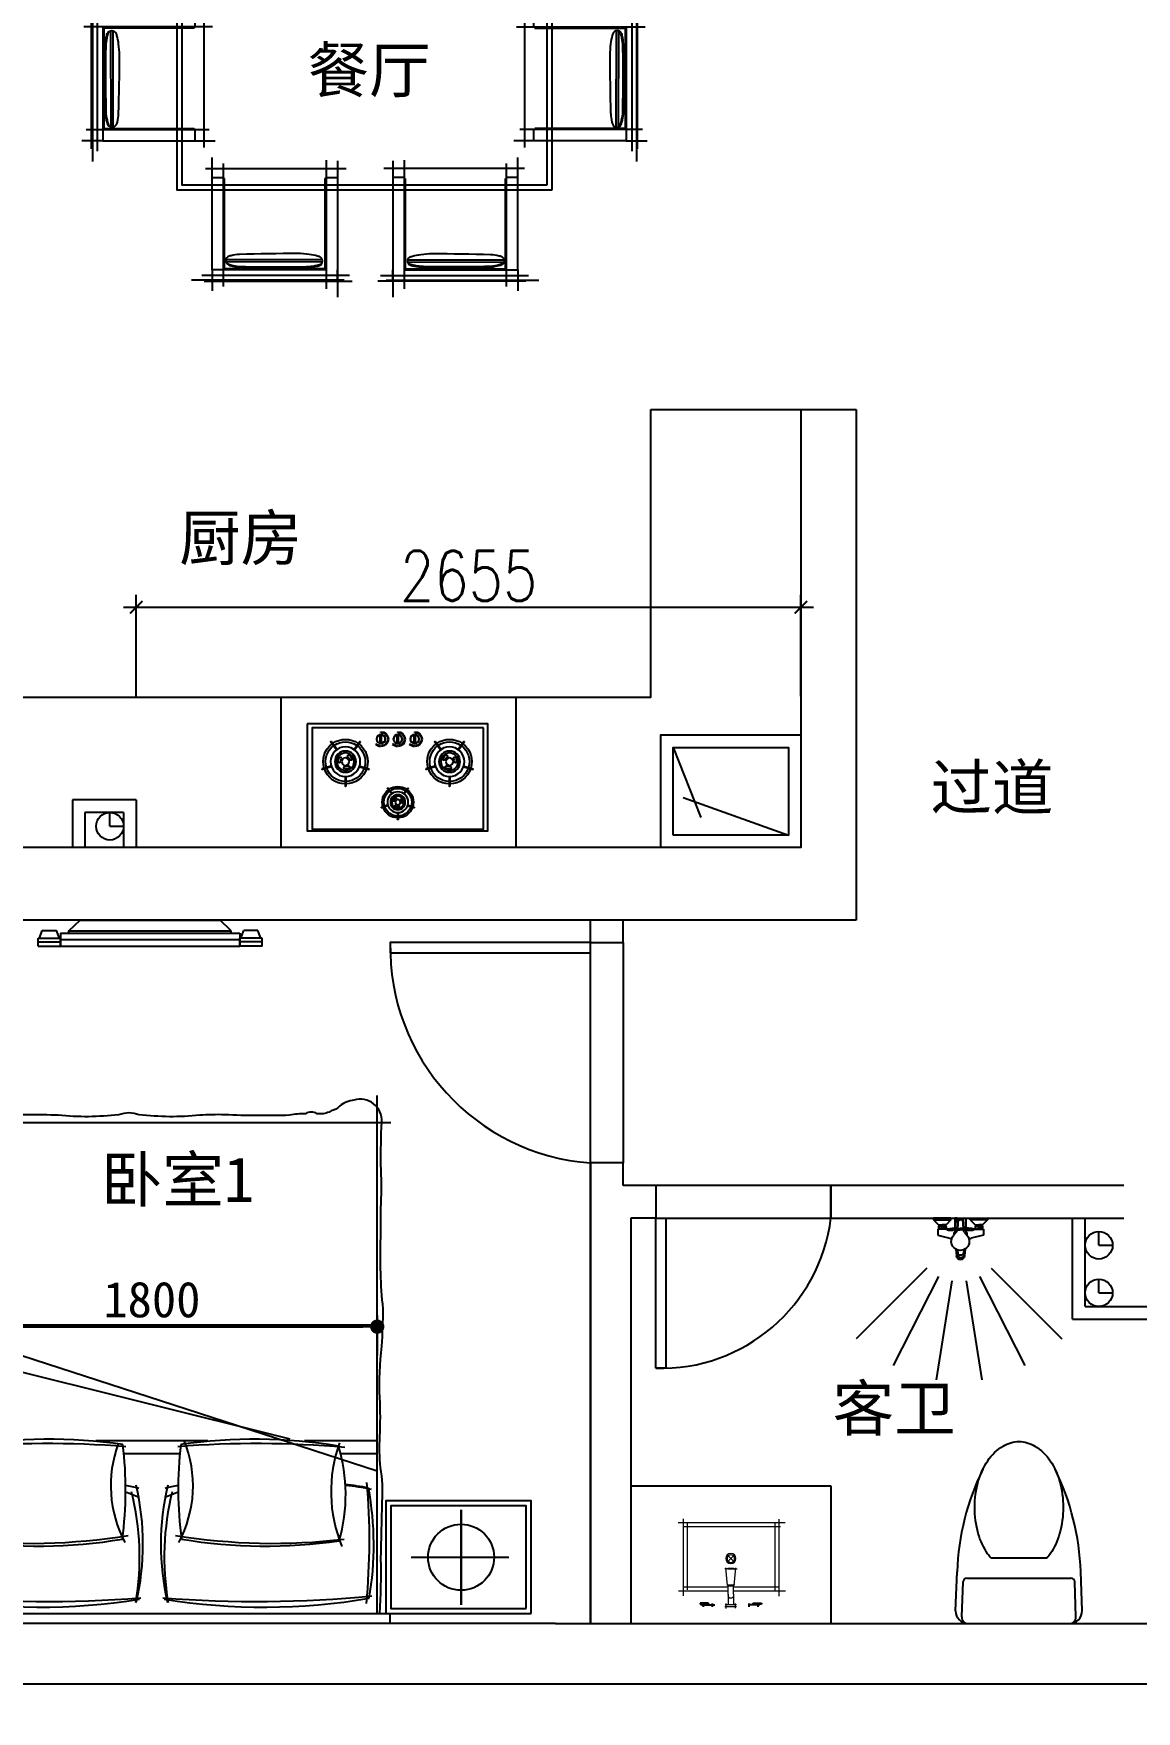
# Model space of a CAD drawing. Header units: millimetres. Extents: x -608935 to 90319, y -1318739 to -774154.
# Drawn here: x -112442 to -108038, y -814811 to -808109 of the extents above; entities that cross this region are included whole.
import ezdxf

# ---------------------------------------------------------------- set-up
doc = ezdxf.new("R2010")
doc.units = ezdxf.units.MM
doc.header["$PDMODE"] = 3
doc.linetypes.add('DASH', pattern=[0.35, 0.25, -0.1])
for name, color, linetype in [('0-170活动家具', 8, 'Continuous'), ('0-门灰线', 8, 'Continuous'), ('09-活動傢俱', 14, 'Continuous'), ('250', 250, 'Continuous'), ('IFF－FIXT', 132, 'Continuous'), ('layer 1', 7, 'Continuous'), ('WALL', 255, 'Continuous'), ('地面', 8, 'Continuous'), ('墙体', 7, 'Continuous'), ('家具1', 2, 'Continuous'), ('家具2', 8, 'Continuous'), ('滨江帝景', 7, 'Continuous')]:
    doc.layers.add(name, color=color, linetype=linetype)
doc.layers.add('图层7', color=8, linetype='Continuous', lineweight=5)
doc.layers.add('家具线', color=3, linetype='Continuous', lineweight=18)
doc.styles.add('DIM', font='simplex.shx', dxfattribs={"width": 0.8, "bigfont": 'hztxt.shx'})
doc.styles.get("Standard").update_dxf_attribs({"font": 'simhei.ttf'})
doc.styles.add('STYLE1', font='')
doc.styles.get('STYLE1').set_extended_font_data('SimSun')
doc.dimstyles.new('1-50', dxfattribs={"dimscale": 50, "dimtxt": 4, "dimasz": 1, "dimexe": 1, "dimexo": 0.1, "dimgap": 0.5, "dimtad": 1, "dimdec": 0, "dimdsep": 46, "dimtxsty": 'DIM', "dimblk": 'ARCHTICK', "dimcen": 4, "dimdle": 1, "dimclrd": 3, "dimclre": 3, "dimclrt": 1, "dimadec": 0, "dimazin": 0, "dimtfac": 1, "dimtdec": 0, "dimtmove": 2, "dimatfit": 3, "dimldrblk": 'DOT', "dimfxl": 15, "dimfxlon": 1, "dimarcsym": 0})
doc.dimstyles.new('1-55', dxfattribs={"dimscale": 57, "dimtxt": 2.5, "dimasz": 1, "dimexe": 2, "dimexo": 0.625, "dimtad": 1, "dimdec": 0, "dimrnd": 5, "dimtxsty": 'Standard', "dimblk": 'DOT', "dimcen": 2.5, "dimclrd": 1, "dimclre": 1, "dimclrt": 2, "dimadec": 0, "dimazin": 0, "dimtfac": 1, "dimtdec": 0, "dimtmove": 2, "dimatfit": 3, "dimldrblk": 'DOT', "dimfxl": 1, "dimarcsym": 0})

# ---------------------------------------------------------------- blocks, each defined once
blk = doc.blocks.new('A$C44DC160B')
at = {"lineweight": -2, "ltscale": 5}
blk.add_wipeout([(-308.2, -398.6), (-308.2, 402.9), (166.8, 402.9), (166.8, -398.6)], dxfattribs=at).dxf.layer = 'IFF－FIXT'
at = {"layer": 'IFF－FIXT', "color": 1, "lineweight": -2, "ltscale": 5}
for p, q in [((-23.1, 296.9), (-35.6, 335.5)), ((-19.9, 297.9), (-32.5, 336.6)), ((53.2, 274.2), (86.1, 298)), ((-68.2, 234.7), (-108.9, 234.7)), ((-68.2, 231.4), (-108.9, 231.4)), ((55.1, 271.5), (88, 295.4)), ((-23.1, 169.2), (-35.6, 130.6)), ((-19.9, 168.2), (-32.5, 129.6)), ((53.2, 192), (86.1, 168.1)), ((55.1, 194.6), (88, 170.8)), ((-196.3, 48.4), (-205.1, 75.4)), ((-194.1, 49.1), (-202.9, 76.1)), ((82.2, 81.7), (116.7, 81.7)), ((82.2, 75.7), (116.7, 75.7)), ((-227.9, 4.8), (-256.4, 4.8)), ((-227.9, 2.5), (-256.4, 2.5)), ((-143, 32.5), (-119.9, 49.2)), ((-141.6, 30.6), (-118.6, 47.3)), ((82.2, 6.7), (116.7, 6.7)), ((82.2, 0.7), (116.7, 0.7)), ((-196.3, -41), (-205.1, -68)), ((-194.1, -41.7), (-202.9, -68.8)), ((-143, -25.1), (-119.9, -41.8)), ((-141.6, -23.2), (-118.6, -39.9)), ((82.2, -68.3), (116.7, -68.3)), ((82.2, -74.3), (116.7, -74.3)), ((-23.1, -165), (-35.6, -126.3)), ((-19.9, -164), (-32.5, -125.3)), ((53.2, -187.7), (86.1, -163.8)), ((55.1, -190.4), (88, -166.5)), ((-68.2, -227.2), (-108.9, -227.2)), ((-68.2, -230.5), (-108.9, -230.5)), ((-23.1, -292.6), (-35.6, -331.3)), ((-19.9, -293.7), (-32.5, -332.3)), ((53.2, -269.9), (86.1, -293.8)), ((55.1, -267.2), (88, -291.1))]:
    blk.add_line(p, q, dxfattribs=at)
at = {"layer": 'IFF－FIXT', "color": 252, "lineweight": -2, "ltscale": 5}
for p, q in [((69.5, 80.2), (66.5, 80.2)), ((69.5, 77.2), (66.5, 77.2)), ((97.9, 108.7), (97.9, 111.7)), ((100.9, 108.7), (100.9, 111.7)), ((129.4, 78.7), (132.4, 78.7)), ((69.5, 5.2), (66.5, 5.2)), ((69.5, 2.2), (66.5, 2.2)), ((78.2, 57.5), (76.1, 55.4)), ((97.9, 33.7), (97.9, 36.7)), ((100.9, 33.7), (100.9, 36.7)), ((129.4, 3.7), (132.4, 3.7)), ((69.5, -69.8), (66.5, -69.8)), ((69.5, -72.8), (66.5, -72.8)), ((78.2, -17.5), (76.1, -19.6)), ((97.9, -41.3), (97.9, -38.3)), ((100.9, -41.3), (100.9, -38.3)), ((129.4, -71.3), (132.4, -71.3)), ((78.2, -92.5), (76.1, -94.6))]:
    blk.add_line(p, q, dxfattribs=at)
at = {"layer": 'IFF－FIXT', "color": 2, "lineweight": -2, "ltscale": 5}
blk.add_lwpolyline([(166.8, -398.6), (-308.2, -398.6), (-308.2, 402.9), (166.8, 402.9)], close=True, dxfattribs=at)
at = {"layer": 'IFF－FIXT', "color": 1, "lineweight": -2, "ltscale": 5}
blk.add_lwpolyline([(149.4, 383.7), (149.4, -376.3), (-300.6, -376.3), (-300.6, 383.7)], close=True, dxfattribs=at)
for centre, radius in [((-0.6, 233.1), 66), ((-0.6, 233.1), 16.5), ((99.4, 78.7), 20), ((-180.6, 3.7), 46.2), ((-180.6, 3.7), 11.6), ((99.4, 3.7), 20), ((99.4, -71.3), 20), ((-0.6, -228.8), 66), ((-0.6, -228.8), 16.5)]:
    blk.add_circle(centre, radius, dxfattribs=at)
at = {"layer": 'IFF－FIXT', "color": 252, "lineweight": -2, "ltscale": 5}
for centre, radius in [((-0.6, 233.1), 47.3), ((-0.6, 233.1), 38.5), ((-180.6, 3.7), 33.1), ((-180.6, 3.7), 26.9), ((-0.6, -228.8), 47.3), ((-0.6, -228.8), 38.5)]:
    blk.add_circle(centre, radius, dxfattribs=at)
at = {"layer": 'IFF－FIXT', "color": 1, "lineweight": -2, "ltscale": 5}
for centre, radius, start, end in [((-0.6, 233.1), 99, 108.9543, 179.04435), ((-34, 336.1), 1.65, 17.99932, 197.99932), ((-0.6, 233.1), 99, 36.9543, 107.04435), ((-21.5, 297.4), 1.65, 197.99932, 17.99932), ((87, 296.7), 1.65, 305.99932, 125.99932), ((-108.9, 233.1), 1.65, 89.99932, 269.99932), ((-0.6, 233.1), 99, 180.9543, 251.04435), ((-68.2, 233.1), 1.65, 269.99932, 89.99932), ((-0.6, 233.1), 33, 176.47349, 209.99932), ((-28, 234.8), 5.5, 356.47349, 176.47349), ((-0.6, 233.1), 22, 176.47349, 209.99932), ((-0.6, 260.6), 5.5, 89.99932, 269.99932), ((-0.6, 233.1), 33, 56.47349, 89.99932), ((-0.6, 233.1), 22, 56.47349, 89.99932), ((14.6, 256), 5.5, 236.47349, 56.47349), ((23.2, 219.3), 5.5, 329.99932, 149.99932), ((54.2, 272.8), 1.65, 125.99932, 305.99932), ((-0.6, 233.1), 99, 324.9543, 35.04435), ((-0.6, 233.1), 99, 252.9543, 323.04435), ((-24.4, 219.3), 5.5, 209.99932, 29.99932), ((-21.5, 168.7), 1.65, 341.99932, 161.99932), ((11.7, 208.5), 5.5, 116.47349, 296.47349), ((-0.6, 233.1), 22, 296.47349, 329.99932), ((-0.6, 233.1), 33, 296.47349, 329.99932), ((54.2, 193.3), 1.65, 53.99932, 233.99932), ((87, 169.4), 1.65, 233.99932, 53.99932), ((-204, 75.8), 1.16, 18.00068, 198.00068), ((-34, 130.1), 1.65, 161.99932, 341.99932), ((82.4, 78.7), 3.01, 85.12506, 274.87629), ((116.4, 78.7), 3.01, 265.12506, 94.87629), ((-256.4, 3.7), 1.16, 90.00068, 270.00068), ((-180.6, 3.7), 69.3, 108.95565, 179.0457), ((-180.6, 3.7), 69.3, 180.95565, 251.0457), ((-227.9, 3.7), 1.16, 270.00068, 90.00068), ((-180.6, 3.7), 23.1, 176.47484, 210.00068), ((-199.8, 4.9), 3.85, 356.47484, 176.47484), ((-180.6, 3.7), 69.3, 36.95565, 107.0457), ((-195.2, 48.7), 1.16, 198.00068, 18.00068), ((-180.6, 3.7), 15.4, 176.47484, 210.00068), ((-180.6, 22.9), 3.85, 90.00068, 270.00068), ((-180.6, 3.7), 23.1, 56.47484, 90.00068), ((-180.6, 3.7), 15.4, 56.47484, 90.00068), ((-170, 19.7), 3.85, 236.47484, 56.47484), ((-142.3, 31.5), 1.16, 126.00068, 306.00068), ((-180.6, 3.7), 69.3, 324.95565, 35.0457), ((-119.3, 48.2), 1.16, 306.00068, 126.00068), ((82.4, 3.7), 3.01, 85.12506, 274.87629), ((116.4, 3.7), 3.01, 265.12506, 94.87629), ((-204, -68.4), 1.16, 162.00068, 342.00068), ((-180.6, 3.7), 69.3, 252.95565, 323.0457), ((-197.3, -5.9), 3.85, 210.00068, 30.00068), ((-195.2, -41.3), 1.16, 342.00068, 162.00068), ((-172, -13.5), 3.85, 116.47484, 296.47484), ((-180.6, 3.7), 15.4, 296.47484, 330.00068), ((-180.6, 3.7), 23.1, 296.47484, 330.00068), ((-163.9, -5.9), 3.85, 330.00068, 150.00068), ((-142.3, -24.1), 1.16, 54.00068, 234.00068), ((-119.3, -40.9), 1.16, 234.00068, 54.00068), ((82.4, -71.3), 3.01, 85.12506, 274.87629), ((116.4, -71.3), 3.01, 265.12506, 94.87629), ((-0.6, -228.8), 99, 108.95565, 179.0457), ((-34, -125.8), 1.65, 18.00068, 198.00068), ((-0.6, -228.8), 99, 36.95565, 107.0457), ((-0.6, -228.8), 33, 150.00068, 183.52651), ((-24.4, -215.1), 5.5, 330.00068, 150.00068), ((-21.5, -164.5), 1.65, 198.00068, 18.00068), ((-0.6, -228.8), 22, 150.00068, 183.52651), ((11.7, -204.2), 5.5, 63.52651, 243.52651), ((-0.6, -228.8), 22, 30.00068, 63.52651), ((-0.6, -228.8), 33, 30.00068, 63.52651), ((23.2, -215.1), 5.5, 210.00068, 30.00068), ((54.2, -189), 1.65, 126.00068, 306.00068), ((-0.6, -228.8), 99, 324.95565, 35.0457), ((87, -165.2), 1.65, 306.00068, 126.00068), ((-108.9, -228.8), 1.65, 90.00068, 270.00068), ((-0.6, -228.8), 99, 180.95565, 251.0457), ((-68.2, -228.8), 1.65, 270.00068, 90.00068), ((-28, -230.5), 5.5, 183.52651, 3.52651), ((-0.6, -228.8), 99, 252.95565, 323.0457), ((-21.5, -293.1), 1.65, 342.00068, 162.00068), ((-0.6, -256.3), 5.5, 90.00068, 270.00068), ((-0.6, -228.8), 22, 270.00068, 303.52651), ((-0.6, -228.8), 33, 270.00068, 303.52651), ((14.6, -251.7), 5.5, 303.52651, 123.52651), ((54.2, -268.6), 1.65, 54.00068, 234.00068), ((87, -292.4), 1.65, 234.00068, 54.00068), ((-34, -331.8), 1.65, 162.00068, 342.00068)]:
    blk.add_arc(centre, radius, start, end, dxfattribs=at)
at = {"layer": 'IFF－FIXT', "color": 252, "lineweight": -2, "ltscale": 5}
for centre, radius, start, end in [((-0.6, 233.1), 88, 109.07368, 178.92496), ((-0.6, 233.1), 88, 37.07368, 106.92496), ((-0.6, 233.1), 88, 181.07368, 250.92496), ((-0.6, 233.1), 88, 325.07368, 34.92496), ((-0.6, 233.1), 88, 253.07368, 322.92496), ((99.4, 78.7), 33, 92.60593, 177.39542), ((99.4, 78.7), 33, 182.60593, 225.00068), ((99.4, 78.7), 30, 92.86666, 177.13469), ((99.4, 78.7), 30, 182.86666, 225.00068), ((99.4, 78.7), 18, 9.59474, 170.40661), ((99.4, 78.7), 18, 189.59474, 350.40661), ((99.4, 78.7), 33, 0.00068, 87.39542), ((99.4, 78.7), 30, 0.00068, 87.13469), ((-180.6, 3.7), 61.6, 109.07504, 178.92632), ((-180.6, 3.7), 61.6, 181.07504, 250.92632), ((-180.6, 3.7), 61.6, 37.07504, 106.92632), ((-180.6, 3.7), 61.6, 325.07504, 34.92632), ((99.4, 3.7), 33, 92.60593, 177.39542), ((99.4, 3.7), 33, 182.60593, 225.00068), ((99.4, 3.7), 30, 92.86666, 177.13469), ((99.4, 3.7), 30, 182.86666, 225.00068), ((99.4, 3.7), 18, 9.59474, 170.40661), ((99.4, 3.7), 18, 189.59474, 350.40661), ((99.4, 3.7), 33, 0.00068, 87.39542), ((99.4, 3.7), 30, 0.00068, 87.13469), ((-180.6, 3.7), 61.6, 253.07504, 322.92632), ((99.4, -71.3), 33, 92.60593, 177.39542), ((99.4, -71.3), 33, 182.60593, 225.00068), ((99.4, -71.3), 30, 92.86666, 177.13469), ((99.4, -71.3), 30, 182.86666, 225.00068), ((99.4, -71.3), 18, 9.59474, 170.40661), ((99.4, -71.3), 18, 189.59474, 350.40661), ((99.4, -71.3), 33, 0.00068, 87.39542), ((99.4, -71.3), 30, 0.00068, 87.13469), ((-0.6, -228.8), 88, 109.07504, 178.92632), ((-0.6, -228.8), 88, 37.07504, 106.92632), ((-0.6, -228.8), 88, 325.07504, 34.92632), ((-0.6, -228.8), 88, 181.07504, 250.92632), ((-0.6, -228.8), 88, 253.07504, 322.92632)]:
    blk.add_arc(centre, radius, start, end, dxfattribs=at)
blk = doc.blocks.new('A$C67844AE1')
at = {"color": 1}
for p, q in [((40.2, 24.6), (40.2, 506.9)), ((340.2, 506.9), (340.2, 286)), ((23.3, 491), (354.6, 491)), ((340.2, 259.2), (340.2, 29.1)), ((359.8, 50.7), (21.3, 50.7))]:
    blk.add_line(p, q, dxfattribs=at)
at = {"layer": '地面', "color": 2}
for p, q in [((420.6, 387.6), (420.6, 425.6)), ((420.6, 425.6), (426.4, 425.6)), ((426.4, 425.6), (426.4, 389.9)), ((440.2, 364.4), (422.9, 364.4)), ((440.2, 409.7), (423.4, 409.7)), ((428.7, 384.2), (424, 384.2)), ((428.7, 389.9), (426.4, 389.9)), ((428.7, 418.7), (428.7, 352.8)), ((440.2, 180.7), (423.4, 180.7)), ((428.7, 128.2), (428.7, 186.5)), ((420.6, 157.5), (420.6, 119.6)), ((420.6, 119.6), (426.4, 119.6)), ((440.2, 135.5), (422.4, 135.5)), ((428.7, 161), (424, 161)), ((426.4, 119.6), (426.4, 155.3)), ((428.7, 155.3), (426.4, 155.3))]:
    blk.add_line(p, q, dxfattribs=at)
for centre, start, end in [((424, 387.6), 180, 270), ((424, 157.5), 90, 180)]:
    blk.add_arc(centre, 3.43, start, end, dxfattribs=at)
at = {"layer": '家具线', "color": 2}
for p, q in [((0, 511), (384.2, 511)), ((20.2, 2.2), (20.2, 536.3)), ((360.2, 533.3), (360.2, 286)), ((332.7, 255.7), (244.1, 247.7)), ((332.9, 289.4), (244.6, 297.5)), ((246.6, 286.9), (246.6, 258.3)), ((246.6, 286.9), (250.2, 286.9)), ((246.6, 258.3), (250.2, 258.3)), ((250.2, 286.9), (250.2, 303.1)), ((250.2, 286.9), (250.2, 258.3)), ((250.2, 258.3), (250.2, 240.3)), ((330.3, 291.5), (330.3, 253.1)), ((377, 286), (330.3, 286)), ((377, 259.2), (330.3, 259.2)), ((334.8, 286), (334.8, 259.2)), ((360.2, 259.2), (360.2, 0)), ((377, 286), (426.8, 286)), ((377, 259.2), (426.8, 259.2)), ((447.7, 295.2), (422.9, 295.2)), ((428.7, 244.8), (428.7, 301.1)), ((440.2, 244.8), (440.2, 302.1)), ((446.2, 250), (422.4, 250)), ((385.5, 30.7), (1.1, 30.7))]:
    blk.add_line(p, q, dxfattribs=at)
at = {"layer": '家具线', "color": 1}
for p, q in [((211.9, 259.3), (185, 286.2)), ((211.9, 286.2), (185, 259.3))]:
    blk.add_line(p, q, dxfattribs=at)
at = {"layer": '家具线', "color": 2}
blk.add_circle((198.3, 272.7), 25.5, dxfattribs=at)
at = {"layer": '家具线', "color": 1}
blk.add_circle((198.5, 272.7), 19, dxfattribs=at)
at = {"layer": '家具线', "color": 2}
for centre, start, end in [((383.6, 272.6), 270, 90), ((426.8, 272.6), 81.56928, 90), ((426.8, 272.6), 270, 278.43072)]:
    blk.add_arc(centre, 13.4, start, end, dxfattribs=at)
blk = doc.blocks.new('ttttte')
at = {"layer": 'WALL', "color": 2}
for p, q in [((450009.7, -19779.6), (449879.5, -19784.2)), ((450030.8, -19800.2), (449913, -19804.3)), ((449900.6, -20167.1), (449900.7, -19817)), ((450053.6, -20162.1), (450053.7, -19822.1)), ((450030.7, -20184), (449912.9, -20179.9)), ((450011.1, -20204.6), (449879.4, -20200))]:
    blk.add_line(p, q, dxfattribs=at)
at = {"layer": 'WALL', "color": 1}
blk.add_line((449832.6, -20086.9), (449832.7, -19897.1), dxfattribs=at)
for points in [[(449832.6, -20086.9, -0.025393), (449818.9, -20097.2, -0.080305), (449750.5, -20128.7, -0.068078), (449662.6, -20140.7, -0.068078), (449574.7, -20128.7, -0.080305), (449506.3, -20097.1, -0.107082), (449456.8, -20045.5, -0.138798), (449441.6, -19991.9, -0.138798), (449456.8, -19938.4, -0.107082), (449506.4, -19886.7, -0.080305), (449574.8, -19855.2, -0.068078), (449662.7, -19843.2, -0.068078)], [(449662.7, -19843.2, -0.068078), (449750.6, -19855.3, -0.080305), (449818.9, -19886.8, -0.025393), (449832.7, -19897.1, -0.138798)]]:
    blk.add_lwpolyline(points, format="xyb", dxfattribs=at)
at = {"layer": 'WALL', "color": 2}
for centre, radius, start, end in [((449908.9, -20633.6), 850, 91.9812, 116.1677), ((450011.2, -19822.1), 42.5, 359.9812, 91.9812), ((450031.6, -19822.3), 22.1, 359.9812, 91.9812), ((449913.5, -19817), 12.7, 91.9812, 179.9812), ((449909.3, -19350.5), 850, 243.7948, 267.9812), ((449913.5, -20167.1), 12.7, 180.0188, 268.0188), ((450011.1, -20162.1), 42.5, 269.9812, 359.9812), ((450031.5, -20161.9), 22.1, 267.9812, 359.9812)]:
    blk.add_arc(centre, radius, start, end, dxfattribs=at)
blk = doc.blocks.new('eutuiuo')
at = {"color": 8, "ltscale": 120}
for p, q in [((460119.5, -559877), (460402.1, -559594.4)), ((460152.8, -559922.7), (460508.8, -559741.3)), ((460170.3, -559976.5), (460564.9, -559914)), ((460152.8, -560086.9), (460508.8, -560268.3)), ((460170.3, -560033.1), (460564.9, -560095.6)), ((460119.5, -560132.7), (460402.1, -560415.2))]:
    blk.add_line(p, q, dxfattribs=at)
at = {"color": 76}
for p, q in [((459919.3, -559916.9), (459919.3, -559903.6)), ((459919.3, -559903.6), (459926.9, -559903.6)), ((459919.3, -559936.9), (459919.3, -559916.9)), ((459919.3, -559972), (459919.3, -559936.9)), ((459926.9, -559903.6), (459945.9, -559922.6)), ((459926.9, -559903.6), (459926.9, -559972)), ((459926.9, -559972), (459945.9, -559953)), ((459945.9, -559922.6), (459945.9, -559924.5)), ((459945.9, -559924.5), (459950.7, -559924.5)), ((459945.9, -559924.5), (459945.9, -559937.8)), ((459945.9, -559951.1), (459945.9, -559937.8)), ((459945.9, -559953), (459945.9, -559951.1)), ((459945.9, -559951.1), (459950.7, -559951.1)), ((459950.7, -559924.5), (459952.6, -559922.6)), ((459950.7, -559924.5), (459950.7, -559937.8)), ((459952.6, -559926.4), (459950.7, -559929.3)), ((459950.7, -559933.1), (459952.6, -559935)), ((459950.7, -559951.1), (459950.7, -559937.8)), ((459950.7, -559942.6), (459952.6, -559940.7)), ((459952.6, -559949.2), (459950.7, -559946.4)), ((459950.7, -559951.1), (459952.6, -559953)), ((459952.6, -559922.6), (459960.2, -559922.6)), ((459952.6, -559926.4), (459952.6, -559922.6)), ((459960.2, -559926.4), (459952.6, -559926.4)), ((459952.6, -559935), (459952.6, -559937.8)), ((459952.6, -559935), (459960.2, -559935)), ((459952.6, -559940.7), (459952.6, -559937.8)), ((459952.6, -559940.7), (459960.2, -559940.7)), ((459952.6, -559949.2), (459952.6, -559953)), ((459960.2, -559949.2), (459952.6, -559949.2)), ((459952.6, -559953), (459960.2, -559953)), ((459960.2, -559922.6), (459962.1, -559924.5)), ((459960.2, -559922.6), (459960.2, -559926.4)), ((459960.2, -559926.4), (459962.1, -559928.3)), ((459960.2, -559935), (459962.1, -559933.1)), ((459960.2, -559935), (459960.2, -559937.8)), ((459960.2, -559940.7), (459960.2, -559937.8)), ((459960.2, -559940.7), (459962.1, -559942.6)), ((459960.2, -559949.2), (459962.1, -559947.3)), ((459960.2, -559953), (459960.2, -559949.2)), ((459960.2, -559953), (459962.1, -559951.1)), ((459964, -559924.5), (459962.1, -559924.5)), ((459962.1, -559924.5), (459962.1, -559937.8)), ((459962.1, -559951.1), (459962.1, -559937.8)), ((459964, -559951.1), (459962.1, -559951.1)), ((459964, -559919.8), (459987.7, -559919.8)), ((459964, -559924.5), (459964, -559919.8)), ((459964, -559951.1), (459964, -559924.5)), ((459964, -559961.6), (459964, -559951.1)), ((459987.7, -559919.8), (460000.1, -559968.2)), ((459926.9, -559972), (459919.3, -559972)), ((459919.3, -559988.2), (459963, -559988.2)), ((459919.3, -559997.7), (459919.3, -559988.2)), ((459937.1, -559997.7), (459919.3, -559997.7)), ((459919.3, -560022.4), (459919.3, -560031.9)), ((459937.1, -560022.4), (459919.3, -560022.4)), ((459925, -559998.6), (459961.1, -559995.8)), ((459925, -559998.6), (459925, -560010)), ((459925, -560021.4), (459925, -560010)), ((459925, -560021.4), (459961.1, -560024.3)), ((459925.1, -560001), (459961.2, -559998.2)), ((459925.1, -560019.1), (459961.2, -560021.9)), ((459926.9, -559998.6), (459926.9, -560010)), ((459926.9, -560021.4), (459926.9, -560010)), ((459961.1, -559995.8), (459961.1, -560010)), ((459961.1, -560024.3), (459961.1, -560010)), ((459963, -559988.2), (459963, -559994.9)), ((459963, -560031.9), (459963, -560025.2)), ((459966.8, -559995.8), (459970.3, -559995.8)), ((459966.8, -559995.8), (459966.8, -560010)), ((459966.8, -560024.3), (459966.8, -560010)), ((459966.8, -560024.3), (459970.3, -560024.3)), ((459975.9, -559993.8), (459989, -559982.6)), ((459975.9, -560026.3), (459989, -560037.5)), ((460042.7, -560029.8), (460070.4, -560027.1)), ((460043.1, -560029.1), (460066.6, -560026.2)), ((460043.9, -559992.3), (460070.4, -559994.8)), ((460044.3, -559993.1), (460066.6, -559995.8)), ((460045.7, -560024), (460058, -560022.4)), ((460046.5, -559998.1), (460058, -559999.6)), ((459919.3, -560031.9), (459963, -560031.9)), ((459926.9, -560049.9), (459919.3, -560049.9)), ((459919.3, -560049.9), (459919.3, -560118.3)), ((459926.9, -560049.9), (459945.9, -560068.9)), ((459926.9, -560118.3), (459926.9, -560049.9)), ((459945.9, -560068.9), (459945.9, -560070.8)), ((459945.9, -560070.8), (459950.7, -560070.8)), ((459945.9, -560070.8), (459945.9, -560084.1)), ((459945.9, -560097.4), (459945.9, -560084.1)), ((459945.9, -560097.4), (459950.7, -560097.4)), ((459945.9, -560099.3), (459945.9, -560097.4)), ((459950.7, -560070.8), (459952.6, -560068.9)), ((459950.7, -560070.8), (459950.7, -560084.1)), ((459952.6, -560072.7), (459950.7, -560075.6)), ((459950.7, -560079.4), (459952.6, -560081.3)), ((459950.7, -560097.4), (459950.7, -560084.1)), ((459950.7, -560088.9), (459952.6, -560087)), ((459952.6, -560095.5), (459950.7, -560092.7)), ((459950.7, -560097.4), (459952.6, -560099.3)), ((459952.6, -560068.9), (459960.2, -560068.9)), ((459952.6, -560072.7), (459952.6, -560068.9)), ((459960.2, -560072.7), (459952.6, -560072.7)), ((459952.6, -560081.3), (459952.6, -560084.1)), ((459952.6, -560081.3), (459960.2, -560081.3)), ((459952.6, -560087), (459952.6, -560084.1)), ((459952.6, -560087), (459960.2, -560087)), ((459960.2, -560095.5), (459952.6, -560095.5)), ((459952.6, -560095.5), (459952.6, -560099.3)), ((459960.2, -560068.9), (459962.1, -560070.8)), ((459960.2, -560068.9), (459960.2, -560072.7)), ((459960.2, -560072.7), (459962.1, -560074.6)), ((459960.2, -560081.3), (459962.1, -560079.4)), ((459960.2, -560081.3), (459960.2, -560084.1)), ((459960.2, -560087), (459960.2, -560084.1)), ((459960.2, -560087), (459962.1, -560088.9)), ((459960.2, -560095.5), (459962.1, -560093.6)), ((459960.2, -560099.3), (459960.2, -560095.5)), ((459960.2, -560099.3), (459962.1, -560097.4)), ((459964, -560070.8), (459962.1, -560070.8)), ((459962.1, -560070.8), (459962.1, -560084.1)), ((459962.1, -560097.4), (459962.1, -560084.1)), ((459964, -560097.4), (459962.1, -560097.4)), ((459964, -560060.4), (459964, -560070.8)), ((459964, -560070.8), (459964, -560097.4)), ((459964, -560097.4), (459964, -560102.2)), ((459987.7, -560102.2), (460000.1, -560053.7)), ((459919.3, -560118.3), (459926.9, -560118.3)), ((459926.9, -560118.3), (459945.9, -560099.3)), ((459952.6, -560099.3), (459960.2, -560099.3)), ((459964, -560102.2), (459987.7, -560102.2))]:
    blk.add_line(p, q, dxfattribs=at)
for centre, radius, start, end in [((460258, -560013.1), 300.8, 167.83975, 175.25994), ((459918.5, -559971.1), 46.4, 343.38809, 11.84002), ((459924.9, -559970.3), 44.3, 329.27744, 8.80679), ((459957.5, -559965.2), 11.4, 8.80679, 55.20397), ((459946.4, -560010), 24.2, 151.92751, 208.07249), ((459951.9, -559981.1), 11.7, 322.28807, 343.38809), ((459964, -559999.6), 4.75, 53.1301, 126.8699), ((459964, -560020.5), 4.75, 233.1301, 306.8699), ((459924.9, -560051.7), 44.3, 351.19321, 30.72256), ((459984.8, -560011.3), 25.6, 212.80813, 277.23283), ((459984.8, -560010.7), 25.6, 87.3102, 141.98197), ((459970.3, -559987.2), 8.55, 270, 310.44577), ((459970.3, -560032.8), 8.55, 49.55423, 90), ((460012.4, -560010), 36.1, 229.55423, 130.44577), ((460029.9, -559960.6), 30.8, 194.30028, 208.31164), ((460056.6, -560010.5), 11, 357.20579, 82.40536), ((460056.6, -560011.5), 11, 277.59464, 2.79421), ((460057.9, -560014.2), 20.4, 9.05948, 64.68031), ((460064.5, -560013.1), 17.5, 6.98106, 83.01894), ((460057.9, -560007.8), 20.4, 295.31969, 350.94052), ((460064.5, -560008.9), 17.5, 276.98106, 353.01894), ((460068.7, -560012.7), 18, 5.49232, 84.50768), ((460068.7, -560009.3), 18, 275.49232, 354.50768), ((460258, -560013.1), 300.8, 183.59188, 192.16025), ((459951.9, -560040.9), 11.7, 16.61191, 50.76823), ((459918.5, -560050.9), 46.4, 348.15998, 16.61191), ((459957.5, -560056.8), 11.4, 304.79603, 351.19321), ((460029.9, -560061.3), 30.8, 148.13758, 165.69972)]:
    blk.add_arc(centre, radius, start, end, dxfattribs=at)
blk = doc.blocks.new('离子电视')
at = {"layer": '家具1'}
for p, q in [((-150, 647.5), (-150, 517.5)), ((-150, 647.5), (-105, 647.5)), ((-105, 647.5), (-105, 517.5)), ((-105, 640.3), (-60, 623.1)), ((-60, 623.1), (-60, 541.9)), ((-75, 517.5), (-150, 517.5)), ((-150, 517.5), (-105, 517.5)), ((-150, 517.5), (-150, -517.5)), ((-105, 524.7), (-60, 541.9)), ((-75, 517.5), (-75, -517.5)), ((-75, 469), (-61.9, 469)), ((-61.9, 469), (0, 404.2)), ((0, 404.2), (0, -404.2)), ((-75, -469), (-61.9, -469)), ((-61.9, -469), (0, -404.2)), ((-150, -647.5), (-150, -517.5)), ((-150, -517.5), (-105, -517.5)), ((-75, -517.5), (-150, -517.5)), ((-105, -647.5), (-105, -517.5)), ((-105, -524.7), (-60, -541.9)), ((-60, -623.1), (-60, -541.9)), ((-150, -647.5), (-105, -647.5)), ((-105, -640.3), (-60, -623.1))]:
    blk.add_line(p, q, dxfattribs=at)
at = {"layer": '家具2'}
for p, q in [((-126.3, 647.5), (-126.3, 517.5)), ((-112.6, 517.5), (-112.6, -517.5)), ((-61.9, 469), (-61.9, -469)), ((-126.3, -647.5), (-126.3, -517.5))]:
    blk.add_line(p, q, dxfattribs=at)
blk = doc.blocks.new('_Dot')
at = {"color": 0, "linetype": 'ByBlock', "lineweight": -2}
blk.add_line((-0.5, 0), (-1, 0), dxfattribs=at)
at = {"color": 0, "linetype": 'ByBlock', "const_width": 0.5}
blk.add_lwpolyline([(-0.25, 0, 1), (0.25, 0, 1)], format="xyb", close=True, dxfattribs=at)
blk = doc.blocks.new('*D256')
at = {"layer": '250', "color": 1, "lineweight": -2}
for p, q in [((-103993.6, -872440.6), (-103993.6, -872598.9)), ((-103936.6, -872484.9), (-102250.6, -872484.9)), ((-102193.6, -872440.6), (-102193.6, -872598.9))]:
    blk.add_line(p, q, dxfattribs=at)
at = {"layer": 'Defpoints', "color": 0}
for p in [(-103993.6, -872404.9), (-102193.6, -872404.9), (-102193.6, -872484.9)]:
    blk.add_point(p, dxfattribs=at)
at = {"layer": '250', "color": 1, "lineweight": -2, "xscale": 57, "yscale": 57, "zscale": 57, "rotation": 180}
blk.add_blockref('_Dot', (-103993.6, -872484.9), dxfattribs=at)
at = {"layer": '250', "color": 1, "lineweight": -2, "xscale": 57, "yscale": 57, "zscale": 57}
blk.add_blockref('_Dot', (-102193.6, -872484.9), dxfattribs=at)
at = {"layer": '250', "color": 2, "insert": (-103093.6, -872377.3), "char_height": 142.5, "attachment_point": 5}
blk.add_mtext('1800', dxfattribs=at)
blk = doc.blocks.new('FDSGJHGD')
at = {"layer": '09-活動傢俱', "color": 2, "linetype": 'Continuous'}
for p, q in [((148429.2, -409879.7), (148429.2, -409431.2)), ((148455.5, -409474.5), (147893.4, -409474.5)), ((147928.9, -409444.2), (147928.9, -409988.7)), ((147902.3, -409920.4), (148512, -409920.4))]:
    blk.add_line(p, q, dxfattribs=at)
at = {"layer": '09-活動傢俱', "color": 1, "linetype": 'Continuous'}
for p, q in [((147974.1, -409441.4), (147974.1, -409955.3)), ((148384, -409945.5), (148384, -409454.5)), ((147974.1, -409510.6), (147928.9, -409510.6)), ((147974.1, -409514.4), (147978.7, -409514.4)), ((147978.7, -409514.4), (147978.7, -409875.2)), ((148379.5, -409514.4), (148384, -409514.4)), ((148379.5, -409875.2), (148379.5, -409514.4)), ((148429.2, -409510.6), (148384, -409510.6)), ((147880.4, -409902.3), (148470.8, -409902.3)), ((147974.1, -409875.2), (148384, -409875.2))]:
    blk.add_line(p, q, dxfattribs=at)
at = {"layer": '09-活動傢俱', "color": 8}
blk.add_line((147928.9, -409924.9), (147928.9, -409879.7), dxfattribs=at)
at = {"layer": '09-活動傢俱', "color": 1}
blk.add_line((147974.1, -409879.7), (148429.2, -409879.7), dxfattribs=at)
at = {"layer": '09-活動傢俱', "color": 250, "linetype": 'Continuous'}
for p, q in [((147989.2, -409848.7), (148373.4, -409847.9)), ((147989.3, -409839.6), (148373.7, -409838.9))]:
    blk.add_line(p, q, dxfattribs=at)
at = {"layer": '09-活動傢俱', "color": 2}
for p, q in [((148429.2, -409879.7), (148429.2, -409962.9)), ((148460.9, -409924.9), (147869.6, -409924.9))]:
    blk.add_line(p, q, dxfattribs=at)
at = {"layer": '09-活動傢俱', "color": 250, "linetype": 'Continuous', "extrusion": (0, 0, -1)}
for centre, major_axis, ratio, start_param, end_param in [((148007.8, -409844.3), (13.5, 13.5), 1, 2.781729, 5.125399), ((148035.8, -409925.5), (74.2, 74.2), 1, -1.124427, -1.054088), ((148072.1, -410057.5), (171, 171), 1, -1.054088, -0.913238), ((148099.5, -410270.6), (322.9, 322.9), 1, -0.913238, -0.810779), ((148025.5, -420778.9), (-11107.1, 180.9), 0.987085, 1.560342, 1.58125), ((148301.5, -410058.9), (-171, 171), 1, 0.862476, 1.003326), ((148331.1, -409925.2), (74.2, 74.2), 1, -0.56747, -0.491157), ((148355, -409842.8), (-13.5, 13.5), 1, 1.107024, 3.450694), ((148031.6, -409761.7), (71.9, 71.9), 1, 2.574123, 2.753216), ((148031.6, -409761.7), (-74.2, 74.2), 1, 4.144919, 4.233637), ((148061.2, -409628), (171, 171), 1, 2.433272, 2.574123), ((148061.2, -409628), (-168.7, 168.7), 1, 4.004069, 4.144919), ((148100.7, -408624), (-881.4, 881.4), 1, 3.911625, 3.97364), ((148100.7, -408622.6), (-880.1, 880.1), 1, 3.911669, 3.973508), ((148180.1, -401608.5), (8383.7, 40.9), 0.985093, 1.558794, 1.582799), ((148179.6, -401643.1), (8351.6, 41.7), 0.985118, 1.558728, 1.582865), ((148290.6, -409629.4), (168.7, 168.7), 1, 2.087504, 2.228355), ((148290.6, -409629.4), (-171, 171), 1, 3.658301, 3.799151), ((148327, -409761.5), (71.9, 71.9), 1, 1.907179, 2.087504), ((148327, -409761.5), (74.2, 74.2), 1, 1.996069, 2.087504)]:
    blk.add_ellipse(centre, major_axis=major_axis, ratio=ratio, start_param=start_param, end_param=end_param, dxfattribs=at)
blk = doc.blocks.new('ujhn')
at = {"layer": '250', "color": 2}
blk.add_lwpolyline([(-110595.5, -808792.8), (-110595.5, -807892.8), (-112095.5, -807892.8), (-112095.5, -808792.8)], close=True, dxfattribs=at)
at = {"layer": '250', "color": 1}
blk.add_lwpolyline([(-110615.5, -808772.8), (-110615.5, -807912.8), (-112075.5, -807912.8), (-112075.5, -808772.8)], close=True, dxfattribs=at)
at = {"layer": '0-170活动家具', "color": 8, "extrusion": (0, 0, -1), "xscale": -1, "zscale": -1}
for p, rotation in [((-36475.3, -1217452.4), 180), ((-297489, -660168.3), 90)]:
    blk.add_blockref('FDSGJHGD', p, dxfattribs=dict(at, rotation=rotation))
at = {"layer": '0-170活动家具', "color": 8, "extrusion": (0, 0, -1), "zscale": -1}
for p, rotation in [((259161.7, -1217452.4), 180), ((520180, -660168.3), 270)]:
    blk.add_blockref('FDSGJHGD', p, dxfattribs=dict(at, rotation=rotation))
blk.add_blockref('FDSGJHGD', (-36475.3, -399233.2), dxfattribs=at)
at = {"layer": '0-170活动家具', "color": 8, "extrusion": (0, 0, -1), "xscale": -1, "zscale": -1}
blk.add_blockref('FDSGJHGD', (259161.7, -399233.2), dxfattribs=at)
at = {"layer": 'layer 1', "color": 44, "lineweight": 5, "insert": (-111572.8, -808224), "char_height": 180, "width": 4338.102, "attachment_point": 1, "style": 'STYLE1'}
blk.add_mtext('{\\C2;餐厅}', dxfattribs=at)
blk = doc.blocks.new('_ArchTick')
at = {"color": 0, "linetype": 'ByBlock', "const_width": 0.15}
blk.add_lwpolyline([(-0.5, -0.5), (0.5, 0.5)], dxfattribs=at)
blk = doc.blocks.new('*D704')
at = {"layer": '250', "color": 3, "lineweight": -2}
for p, q in [((-79965, -774965), (-79625, -774965)), ((-79915, -775715), (-79915, -774915)), ((-79675, -775715), (-79675, -774915)), ((-112032.5, -810755), (-112032.5, -810350)), ((-109377.5, -810755), (-109377.5, -810350)), ((-112082.5, -810400), (-109327.5, -810400)), ((19170, -838840), (19170, -829555)), ((18420, -829605), (19220, -829605)), ((18420, -838790), (19220, -838790))]:
    blk.add_line(p, q, dxfattribs=at)
at = {"layer": 'Defpoints', "color": 0}
for p in [(-79675, -774965), (-79915, -783895), (-79675, -783895), (-109377.5, -810400), (-112032.5, -810760), (-109377.5, -810760), (17850, -829605), (19170, -829605), (17850, -838790)]:
    blk.add_point(p, dxfattribs=at)
at = {"layer": '250', "color": 3, "lineweight": -2, "xscale": 50, "yscale": 50, "zscale": 50}
for p, rotation in [((-79915, -774965), 180), ((-112032.5, -810400), 180), ((19170, -829605), 90), ((19170, -838790), 270)]:
    blk.add_blockref('_ArchTick', p, dxfattribs=dict(at, rotation=rotation))
for p in [(-79675, -774965), (-109377.5, -810400)]:
    blk.add_blockref('_ArchTick', p, dxfattribs=at)
at = {"layer": '250', "color": 1, "char_height": 200, "attachment_point": 5, "style": 'DIM'}
for s, insert in [('240', (-79795, -774777.5)), ('2655', (-110705, -810275))]:
    blk.add_mtext(s, dxfattribs=dict(at, insert=insert))
at = {"layer": '250', "color": 1, "insert": (19045, -834197.5), "char_height": 200, "attachment_point": 5, "rotation": 90, "style": 'DIM'}
blk.add_mtext('9185', dxfattribs=at)
blk = doc.blocks.new('6521g')
at = {"layer": '250', "color": 1}
for centre in [(-104328.5, -873406), (-101858.8, -873406)]:
    blk.add_circle(centre, 131.9, dxfattribs=at)
at = {"layer": '墙体', "color": 2}
for p, q in [((-103993.6, -873631), (-103993.6, -871560.9)), ((-102193.6, -873631), (-102193.6, -871560.9)), ((-102139.9, -871671), (-104040.4, -871671))]:
    blk.add_line(p, q, dxfattribs=at)
at = {"layer": '墙体', "color": 1}
for p, q in [((-102193.6, -872479.4), (-103993.6, -872479.4)), ((-102193.6, -873062.4), (-103990.9, -872479.4)), ((-102540.9, -872934.8), (-103993.6, -872572))]:
    blk.add_line(p, q, dxfattribs=at)
at = {"layer": '墙体', "color": 250}
for p, q in [((-103703.8, -872940.6), (-103993.6, -872940.6)), ((-102870.2, -872940.6), (-103317.1, -872940.6)), ((-102193.6, -872940.6), (-102483.5, -872940.6)), ((-103993.6, -872991.4), (-103846.8, -872991.4)), ((-103205.4, -872991.4), (-102981.8, -872991.4)), ((-102340.4, -872991.4), (-102193.6, -872991.4)), ((-104328.5, -873216), (-104328.5, -873596)), ((-104328.5, -873596), (-104328.5, -873216)), ((-101858.8, -873216), (-101858.8, -873596)), ((-101858.8, -873596), (-101858.8, -873216)), ((-104129.2, -873406), (-104519.2, -873406)), ((-102058, -873406), (-101668, -873406))]:
    blk.add_line(p, q, dxfattribs=at)
for points in [[(-102179.3, -872128.4, -0.011501), (-102178.2, -871992.9, 0.027887), (-102179.5, -871839.1, -0.011645), (-102175.6, -871667.3, 0.522577), (-102286.5, -871580, 0.144021), (-102344.6, -871603.8, -0.173239), (-102377.8, -871622.3, -0.167481), (-102386, -871627.6, -0.159493), (-102433.7, -871634.1, 0.276026), (-102480.1, -871634.2, 0.058945), (-102544, -871640.4, -0.019675), (-102802.8, -871638.4, 0.023628), (-102902.8, -871640.5, -0.055897), (-103144.9, -871638.1, 0.053528), (-103185.4, -871631.2, 0.053528), (-103226, -871638.1, -0.055897), (-103468.1, -871640.5, 0.009947), (-103705.7, -871638.4, -0.036947), (-103843.5, -871640.4, -0.036442), (-103978.4, -871625.3, 0.141351), (-104109.2, -871622.8, -0.119346), (-103921.7, -871602.4, 0.123892), (-103975.1, -871561, 0.37589), (-104049.3, -871594.3, 0.329446), (-104032.3, -871719.1, -0.211134), (-104015.4, -871760.1, 0.024888), (-104008.7, -871897.1, -0.06219), (-104004, -872024.3, -0.218233), (-104036.6, -872140.5, 0.123513), (-104058, -872240.4, 0.129887), (-104037.3, -872336.3, -0.095063), (-104017.4, -872468.7, 0.016498), (-104011.8, -872618.7, -0.039412), (-104004.1, -872824.7, 0.025508), (-104004.1, -872978.9, -0.038458), (-104006.6, -873102.6, 0.058958), (-104013.3, -873239.7, 0.00267), (-104008.5, -873468.2, 0.013848), (-104006.9, -873631, 0.011292)], [(-102169.8, -872413.3, -0.037552), (-102179.3, -872128.4)], [(-102183, -873631, 0.018567), (-102178.8, -873412.8, 0.00267), (-102174, -873184.2, 0.058958), (-102180.6, -873047.2, -0.038458), (-102183.2, -872923.5, 0.025508), (-102183.2, -872769.3, -0.039412), (-102175.4, -872563.3, 0.016498), (-102169.8, -872413.3)]]:
    blk.add_lwpolyline(points, format="xyb", dxfattribs=at)
at = {"layer": '墙体', "color": 2}
for points in [[(-104608.5, -873631), (-104608.5, -873181), (-104028.5, -873181), (-104028.5, -873631)], [(-101578.8, -873631), (-101578.8, -873181), (-102158.8, -873181), (-102158.8, -873631)]]:
    blk.add_lwpolyline(points, close=True, dxfattribs=at)
at = {"layer": '墙体', "color": 250}
for points in [[(-104588.5, -873611), (-104588.5, -873201), (-104048.5, -873201), (-104048.5, -873611)], [(-101598.8, -873611), (-101598.8, -873201), (-102138.8, -873201), (-102138.8, -873611)]]:
    blk.add_lwpolyline(points, close=True, dxfattribs=at)
at = {"layer": '墙体', "color": 2}
blk.add_lwpolyline([(-104043.6, -873671), (-104043.6, -873631), (-102143.6, -873631), (-102143.6, -873671), (-104043.6, -873671), (-104043.6, -873631)], dxfattribs=at)
at = {"layer": '墙体', "color": 250}
for centre, radius, start, end in [((-103513, -876902.9), 3950.9, 85.41614, 95.10648), ((-102674.3, -876902.9), 3950.9, 84.89352, 94.58386), ((-102741.8, -873358.1), 1238, 169.36162, 189.85155), ((-103751.1, -874201.6), 1088.8, 96.09717, 101.63391), ((-101332.2, -873337.6), 2630.3, 174.96355, 185.51745), ((-103697.3, -874464.5), 1360.3, 97.14598, 101.07658), ((-103359.8, -873967.2), 863.1, 75.67944, 79.23287), ((-103416.1, -873807), 695.2, 67.03243, 71.76163), ((-104234.2, -873405.9), 1091.3, 350.47988, 13.86928), ((-104147.7, -873353.8), 1018.5, 346.76262, 13.379), ((-102039.6, -873353.8), 1018.5, 166.621, 193.23738), ((-101953, -873405.9), 1091.3, 166.13072, 189.52012), ((-102771.1, -873807), 695.2, 108.23837, 112.96757), ((-102827.4, -873967.2), 863.1, 100.76713, 104.32056), ((-102490, -874464.5), 1360.3, 78.92342, 82.85402), ((-102436.2, -874201.6), 1088.8, 78.36609, 83.90283), ((-104855, -873337.6), 2630.3, 354.48255, 5.03645), ((-103445.4, -873358.1), 1238, 350.14845, 10.63838), ((-103577.8, -870933.3), 2417.1, 263.27098, 279.27803), ((-102609.5, -870933.3), 2417.1, 260.72197, 276.72902), ((-103509.4, -868857.2), 4725.6, 264.37345, 274.51136), ((-103542.4, -871109.5), 2495.8, 260.32943, 279.20421), ((-102677.9, -868857.2), 4725.6, 265.48864, 275.62655), ((-102644.9, -871109.5), 2495.8, 260.79579, 279.67057)]:
    blk.add_arc(centre, radius, start, end, dxfattribs=at)
at = {"layer": '墙体', "color": 1}
for centre, radius, start, end in [((-104382.1, -873143.4), 573.1, 337.46258, 19.88393), ((-103506.2, -875006.3), 2071.5, 81.75939, 99.22924), ((-102776.7, -873120.5), 481.3, 159.60253, 208.07993), ((-103410.6, -873120.5), 481.3, 331.92007, 21.95242), ((-102681.1, -875006.3), 2071.5, 80.77076, 98.24061), ((-101805.1, -873143.4), 573.1, 160.11607, 202.53742), ((-103205.9, -873156.6), 661.9, 162.85913, 196.07365), ((-104703.6, -873135.6), 1505.1, 352.44671, 6.84862), ((-101483.6, -873135.6), 1505.1, 173.15138, 187.55329), ((-102981.4, -873156.6), 661.9, 343.92635, 17.14087), ((-103547.2, -871340.5), 2021, 261.61444, 279.5593), ((-102640.1, -871340.5), 2021, 260.4407, 278.38556)]:
    blk.add_arc(centre, radius, start, end, dxfattribs=at)
at = {"layer": '250', "color": 0}
dim = blk.add_linear_dim(base=(-102193.6, -872484.9), p1=(-103993.6, -872404.9), p2=(-102193.6, -872404.9), dimstyle='1-55', dxfattribs=at)
dim.commit()
dim.dimension.update_dxf_attribs({"geometry": '*D256', "text_midpoint": (-103093.6, -872377.3)})

msp = doc.modelspace()

# ---------------------------------------------------------------- linework, layer by layer
at = {"layer": '250', "color": 2}
for p, q in [((-109977.5, -809610), (-109377.5, -809610)), ((-110057.5, -813910), (-109257.5, -813910)), ((-109257.5, -813910), (-109257.5, -814460))]:
    msp.add_line(p, q, dxfattribs=at)
at = {"layer": '250', "color": 0}
for p, q in [((-109377.5, -809610), (-109157.5, -809610)), ((-109377.5, -809610), (-109377.5, -811360)), ((-109377.5, -809610), (-109157.5, -809610)), ((-109157.5, -809610), (-109157.5, -811650)), ((-109937.5, -811360), (-109937.5, -810910)), ((-109937.5, -810910), (-109377.5, -810910)), ((-109887.5, -810960), (-109777.9, -811240.1)), ((-109847.5, -811160), (-109427.5, -811310)), ((-112287.5, -811170), (-112287.5, -811360)), ((-112032.5, -811170), (-112287.5, -811170)), ((-112237.5, -811220), (-112237.5, -811360)), ((-112082.5, -811220), (-112237.5, -811220)), ((-112137.5, -811275), (-112137.5, -811220)), ((-112082.5, -811220), (-112082.5, -811360)), ((-112032.5, -811170), (-112032.5, -811360)), ((-112137.5, -811275), (-112082.5, -811275)), ((-109377.5, -811360), (-113507.5, -811360)), ((-110117.5, -811650), (-113507.5, -811650)), ((-110217.5, -811740), (-110217.5, -811650)), ((-109157.5, -811650), (-110117.5, -811650)), ((-110087.5, -811740), (-110087.5, -811650)), ((-109987.5, -811650), (-109987.5, -811650)), ((-110087.5, -812620), (-110217.5, -812620)), ((-110217.5, -812620), (-110217.5, -814460)), ((-110087.5, -812710), (-110087.5, -812620)), ((-109957.5, -812710), (-110087.5, -812710)), ((-109957.5, -812710), (-109957.5, -812840)), ((-108087.5, -812710), (-109257.5, -812710)), ((-109257.5, -812710), (-109257.5, -812840)), ((-109957.5, -812840), (-110057.5, -812840)), ((-110057.5, -812840), (-110057.5, -814460)), ((-109257.5, -812840), (-108087.5, -812840)), ((-108292.6, -813243.7), (-108292.6, -812840)), ((-108242.6, -813193.7), (-108242.6, -812840)), ((-108187.6, -812948.7), (-108187.6, -812893.7)), ((-108187.6, -812948.7), (-108132.6, -812948.7)), ((-108187.6, -813138.7), (-108187.6, -813083.7)), ((-108187.6, -813138.7), (-108132.6, -813138.7)), ((-108242.6, -813193.7), (-107987.5, -813193.7)), ((-108292.6, -813243.7), (-107987.5, -813243.7)), ((-110357.5, -814460), (-113507.5, -814460)), ((-110357.5, -814460), (-107987.5, -814460)), ((-113747.5, -814700), (-107747.5, -814700))]:
    msp.add_line(p, q, dxfattribs=at)
at = {"layer": '250', "color": 1}
msp.add_line((-111455, -810760), (-110515, -810760), dxfattribs=at)
at = {"layer": '250', "color": 251}
msp.add_line((-110217.5, -814460), (-110217.5, -811650), dxfattribs=at)
at = {"layer": '250', "color": 2}
for points in [[(-110515, -811360), (-110515, -810760), (-109977.5, -810760), (-109977.5, -809610)], [(-113048.5, -810760), (-111455, -810760), (-111455, -811360)]]:
    msp.add_lwpolyline(points, dxfattribs=at)
at = {"layer": '250', "color": 0}
for points in [[(-109937.5, -811360), (-109937.5, -810910), (-109377.5, -810910), (-109377.5, -811360)], [(-109887.5, -811310), (-109887.5, -810960), (-109427.5, -810960), (-109427.5, -811310)]]:
    msp.add_lwpolyline(points, close=True, dxfattribs=at)
at = {"layer": '250', "color": 2}
for points in [[(-111017.5, -811780), (-110217.5, -811780), (-110217.5, -811740), (-111017.5, -811740)], [(-109957.5, -813440), (-109957.5, -812840), (-109917.5, -812840), (-109917.5, -813440)]]:
    msp.add_lwpolyline(points, close=True, dxfattribs=at)
at = {"layer": '250', "color": 251}
for points in [[(-110087.5, -812620), (-110217.5, -812620), (-110217.5, -811740), (-110087.5, -811740)], [(-109257.5, -812710), (-109957.5, -812710), (-109957.5, -812840), (-109257.5, -812840)]]:
    msp.add_lwpolyline(points, close=True, dxfattribs=at)
at = {"layer": '250', "color": 0}
for centre in [(-112137.5, -811275), (-108187.6, -812948.7), (-108187.6, -813138.7)]:
    msp.add_circle(centre, 55, dxfattribs=at)
at = {"layer": '250', "color": 1}
for centre, radius, start, end in [((-110155.5, -811760), 862.2, 178.67087, 265.87651), ((-109937.5, -812755), 685.3, 268.32761, 352.87498)]:
    msp.add_arc(centre, radius, start, end, dxfattribs=at)

# ---------------------------------------------------------------- block references
at = {"layer": '0-门灰线', "color": 1, "linetype": 'ByBlock', "lineweight": -2, "xscale": -0.8999999998531282, "yscale": 0.8999999999723514, "zscale": 0.9, "rotation": 269.9993238142366}
msp.add_blockref('A$C44DC160B', (-110990.8, -811016.5), dxfattribs=at)
at = {"layer": '250', "color": 1}
for name, p in [('ujhn', (224.8, 60)), ('6521g', (-8876.1, 59211))]:
    msp.add_blockref(name, p, dxfattribs=at)
at = {"layer": '图层7', "color": 8, "linetype": 'ByBlock', "ltscale": 30, "xscale": -0.7999999999301508, "yscale": 0.8000000000465661, "zscale": 0.8, "rotation": 90}
msp.add_blockref('A$C67844AE1', (-109439.3, -814041.4), dxfattribs=at)
at = {"layer": '墙体', "color": 8, "xscale": -1, "rotation": 90}
msp.add_blockref('eutuiuo', (-668751, -352920.7), dxfattribs=at)
at = {"layer": '家具2', "xscale": 0.6912000000593252, "yscale": 0.6912000000593252, "zscale": 0.6912000000000001, "rotation": 90}
msp.add_blockref('离子电视', (-111976.7, -811650), dxfattribs=at)
at = {"layer": '滨江帝景', "linetype": 'DASH', "xscale": 1.188000000015773, "yscale": 1.187999999849126, "zscale": 1.188, "rotation": 269.981249953805}
msp.add_blockref('ttttte', (-84581.5, -279804.1), dxfattribs=at)

# ---------------------------------------------------------------- texts
at = {"layer": 'layer 1', "color": 44, "lineweight": 5, "char_height": 180, "width": 4338.102, "attachment_point": 1, "style": 'STYLE1'}
for s, insert in [('{\\C2;厨房}', (-111860.8, -810032.7)), ('{\\C2;过道}', (-108860, -811030)), ('{\\C2;卧室1}', (-112173.7, -812596.1)), ('{\\C2;客卫}', (-109250.8, -813510))]:
    msp.add_mtext(s, dxfattribs=dict(at, insert=insert))

# ---------------------------------------------------------------- next in the draw order: dimensions: what is measured, and where the dimension line sits
at = {"layer": '250', "color": 0}
dim = msp.add_linear_dim(base=(19170, -829605), p1=(17850, -838790), p2=(17850, -829605), angle=90, dimstyle='1-50', dxfattribs=at)
dim.commit()
dim.dimension.update_dxf_attribs({"geometry": '*D704', "text_midpoint": (19045, -834197.5)})
dim = msp.add_linear_dim(base=(-79675, -774965), p1=(-79915, -783895), p2=(-79675, -783895), dimstyle='1-50', dxfattribs=at)
dim.commit()
dim.dimension.update_dxf_attribs({"geometry": '*D704', "text_midpoint": (-79795, -774777.5)})

doc.saveas('drawing.dxf')
